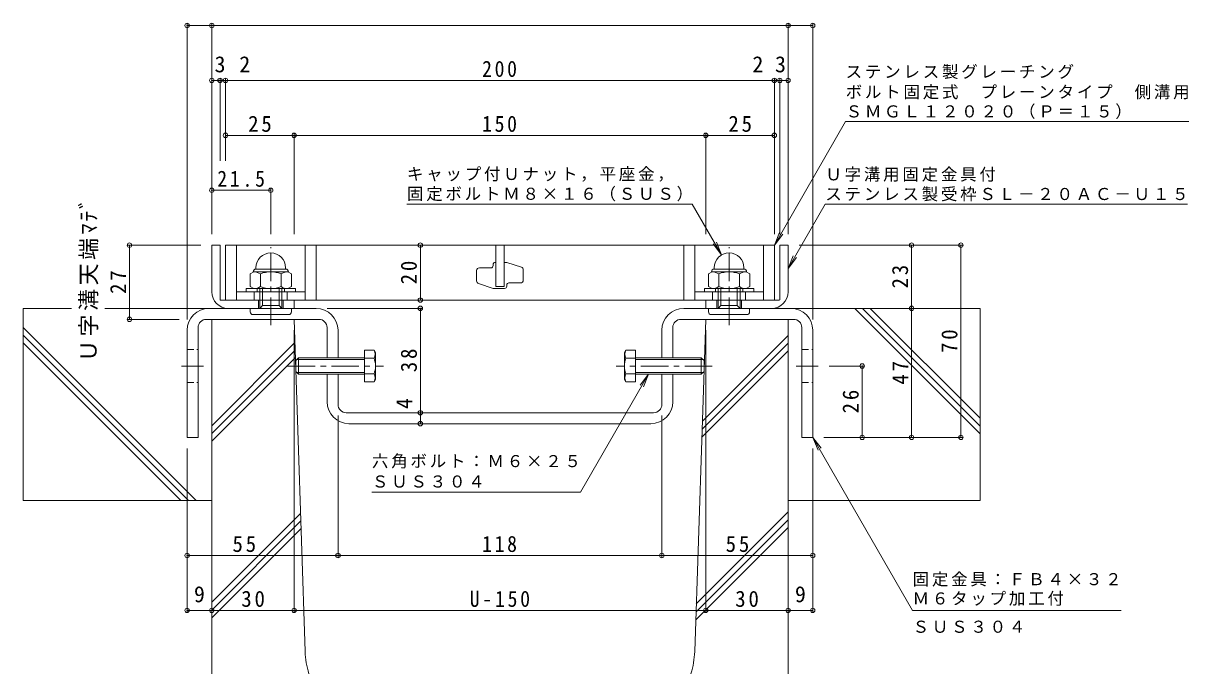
# Model space of a CAD drawing. Units: millimetres at full size. Extents: x -342 to 368, y -392 to 303.
# Drawn here: x -341.9 to 82.8, y -156.3 to 80.5 of the extents above; entities that cross this region are included whole.
import ezdxf
from ezdxf.enums import TextEntityAlignment as Align

# ---------------------------------------------------------------- set-up
doc = ezdxf.new("R2010")
doc.units = ezdxf.units.MM
doc.header["$LTSCALE"] = 2
doc.header["$PDMODE"] = 32
doc.header["$PDSIZE"] = 1.6
doc.linetypes.add('CHAIN1', pattern=[8, 5, -1, 1, -1])
doc.linetypes.add('DASHED1', pattern=[1.8, 1.2, -0.6])
for name, color, linetype, lineweight in [('D-1_躯体', 2, 'Continuous', 9), ('D-2_仕上', 3, 'Continuous', 9), ('D-4_文字', 7, 'Continuous', 9), ('D-5_建具', 7, 'Continuous', 9), ('D-6_間仕切', 6, 'Continuous', 9), ('D-8_ハッチ', 3, 'Continuous', 9), ('D-A_インテリア', 2, 'Continuous', 9), ('D-B_衛生陶器', 2, 'Continuous', 9)]:
    doc.layers.add(name, color=color, linetype=linetype, lineweight=lineweight)
doc.styles.add('ＭＳ ゴシック', font='')
doc.styles.get('ＭＳ ゴシック').set_extended_font_data('MS Gothic')

msp = doc.modelspace()

# ---------------------------------------------------------------- linework, layer by layer
at = {"layer": 'D-1_躯体'}
for p, q in [((-273.179, -0.274), (-273.179, -17.274)), ((-66.179, -20.074), (-66.179, -0.274)), ((-66.179, -0.274), (-63.179, -0.274)), ((-63.179, -0.274), (-63.179, -17.274)), ((-256.179, -23.274), (-256.179, -20.274)), ((-247.179, -23.274), (-247.179, -20.274)), ((-89.179, -23.274), (-89.179, -20.274)), ((-80.179, -23.274), (-80.179, -20.274))]:
    msp.add_line(p, q, dxfattribs=at)
for points in [[(-270.179, -20.074), (-270.179, -0.274), (-273.179, -0.274)], [(-267.179, -23.274), (-243.179, -23.274), (-243.179, -20.274), (-269.979, -20.274)], [(-69.179, -23.274), (-93.179, -23.274), (-93.179, -20.274), (-66.379, -20.274)]]:
    msp.add_lwpolyline(points, dxfattribs=at)
for centre, radius, start, end in [((-267.179, -17.274), 6, 180, 270), ((-269.979, -20.074), 0.2, 180, 270), ((-69.179, -17.274), 6, 270, 0), ((-66.379, -20.074), 0.2, 270, 0)]:
    msp.add_arc(centre, radius, start, end, dxfattribs=at)
at = {"layer": 'D-2_仕上'}
for p, q in [((-268.179, -20.274), (-268.179, -0.274)), ((-264.179, -20.274), (-264.179, -0.274)), ((-239.179, -20.274), (-239.179, -0.274)), ((-235.179, -20.274), (-235.179, -0.274)), ((-169.679, -15.274), (-169.679, -0.274)), ((-166.679, -0.274), (-166.679, -15.274)), ((-101.179, -0.274), (-101.179, -20.274)), ((-97.179, -0.274), (-97.179, -20.274)), ((-72.179, -0.274), (-72.179, -20.274)), ((-170.679, -7.724), (-170.679, -7.324)), ((-169.879, -6.524), (-169.679, -6.524)), ((-166.679, -6.524), (-165.679, -6.524)), ((-165.679, -6.524), (-160.363, -8.296)), ((-176.679, -13.303), (-176.679, -9.524)), ((-175.679, -8.524), (-171.479, -8.524)), ((-159.679, -9.244), (-159.679, -13.024)), ((-169.679, -15.274), (-166.679, -15.274)), ((-165.679, -14.824), (-165.679, -15.224)), ((-160.679, -14.024), (-164.879, -14.024)), ((-68.179, -20.274), (-268.179, -20.274)), ((-239.179, -17.274), (-264.179, -17.274)), ((-257.679, -20.274), (-257.679, -17.274)), ((-245.679, -20.274), (-245.679, -17.274)), ((-72.179, -17.274), (-97.179, -17.274)), ((-90.679, -20.274), (-90.679, -17.274)), ((-78.679, -20.274), (-78.679, -17.274))]:
    msp.add_line(p, q, dxfattribs=at)
for points in [[(-268.179, -0.274), (-68.179, -0.274), (-68.179, -20.274)], [(-166.479, -16.024), (-170.679, -16.024), (-175.995, -14.251)]]:
    msp.add_lwpolyline(points, dxfattribs=at)
for centre, radius, start, end in [((-171.479, -7.724), 0.8, 270, 0), ((-169.879, -7.324), 0.8, 90, 180), ((-160.679, -9.244), 1, 0, 71.56505), ((-175.679, -9.524), 1, 90, 180), ((-175.679, -13.303), 1, 180, 251.56505), ((-166.479, -15.224), 0.8, 270, 0), ((-164.879, -14.824), 0.8, 90, 180), ((-160.679, -13.024), 1, 270, 0)]:
    msp.add_arc(centre, radius, start, end, dxfattribs=at)
at = {"layer": 'D-4_文字'}
for p, q in [((-282.179, 80.326), (-282.179, -27.274)), ((-282.179, 79.726), (-273.179, 79.726)), ((-273.179, 80.326), (-273.179, 3.726)), ((-273.179, 79.726), (-63.179, 79.726)), ((-63.179, 80.326), (-63.179, 3.726)), ((-63.179, 79.726), (-54.179, 79.726)), ((-54.179, 80.326), (-54.179, -27.274)), ((-273.179, 59.726), (-270.179, 59.726)), ((-270.179, 60.326), (-270.179, 30.43)), ((-270.179, 59.726), (-268.179, 59.726)), ((-268.179, 60.326), (-268.179, 30.43)), ((-268.179, 59.726), (-68.179, 59.726)), ((-68.179, 60.326), (-68.179, 3.726)), ((-68.179, 59.726), (-66.179, 59.726)), ((-66.179, 60.326), (-66.179, 3.726)), ((-66.179, 59.726), (-63.179, 59.726)), ((-268.179, 39.726), (-243.179, 39.726)), ((-243.179, 40.326), (-243.179, 3.726)), ((-243.179, 39.726), (-93.179, 39.726)), ((-93.179, 40.326), (-93.179, 3.726)), ((-93.179, 39.726), (-68.179, 39.726)), ((-273.179, 19.726), (-251.679, 19.726)), ((-251.679, 20.326), (-251.679, 3.726)), ((-303.779, -0.274), (-277.179, -0.274)), ((-303.179, -0.274), (-303.179, -27.274)), ((-197.179, -0.274), (-197.179, -20.274)), ((0.421, -0.274), (-59.179, -0.274)), ((-18.179, -23.274), (-18.179, -0.274)), ((-0.179, -70.274), (-0.179, -0.274)), ((-196.579, -23.274), (-231.179, -23.274)), ((-197.179, -23.274), (-197.179, -61.274)), ((-18.179, -70.274), (-18.179, -23.274)), ((-303.779, -27.274), (-285.107, -27.274)), ((-243.179, -133.874), (-243.179, -31.274)), ((-93.179, -133.874), (-93.179, -31.274)), ((-35.579, -44.274), (-48.179, -44.274)), ((-36.179, -70.274), (-36.179, -44.274)), ((-227.179, -113.874), (-227.179, -62.274)), ((-197.179, -61.274), (-197.179, -65.274)), ((-109.179, -113.874), (-109.179, -62.274)), ((0.421, -70.274), (-50.179, -70.274)), ((-282.179, -133.874), (-282.179, -74.274)), ((-54.179, -133.874), (-54.179, -74.274)), ((-282.179, -113.274), (-227.179, -113.274)), ((-227.179, -113.274), (-109.179, -113.274)), ((-109.179, -113.274), (-54.179, -113.274)), ((-282.179, -133.274), (-273.179, -133.274)), ((-273.179, -133.274), (-243.179, -133.274)), ((-243.179, -133.274), (-93.179, -133.274)), ((-93.179, -133.274), (-63.179, -133.274)), ((-63.179, -133.274), (-54.179, -133.274))]:
    msp.add_line(p, q, dxfattribs=at)
for p in [(-282.179, 79.726), (-273.179, 79.726), (-63.179, 79.726), (-54.179, 79.726), (-273.179, 59.726), (-270.179, 59.726), (-268.179, 59.726), (-68.179, 59.726), (-66.179, 59.726), (-63.179, 59.726), (-268.179, 39.726), (-243.179, 39.726), (-93.179, 39.726), (-68.179, 39.726), (-273.179, 19.726), (-251.679, 19.726), (-303.179, -0.274), (-197.179, -0.274), (-18.179, -0.274), (-0.179, -0.274), (-197.179, -20.274), (-197.179, -23.274), (-18.179, -23.274), (-303.179, -27.274), (-36.179, -44.274), (-197.179, -61.274), (-197.179, -65.274), (-36.179, -70.274), (-18.179, -70.274), (-0.179, -70.274), (-282.179, -113.274), (-227.179, -113.274), (-109.179, -113.274), (-54.179, -113.274), (-282.179, -133.274), (-273.179, -133.274), (-243.179, -133.274), (-93.179, -133.274), (-63.179, -133.274), (-54.179, -133.274)]:
    msp.add_point(p, dxfattribs=at)
at = {"layer": 'D-5_建具'}
for p, q in [((-42.198, 44.726), (82.806, 44.726)), ((-202.073, 14.726), (-98.073, 14.726)), ((-98.073, 14.726), (-87.379, -3.797)), ((-49.611, 14.726), (-63.179, -8.774)), ((-49.611, 14.726), (82.393, 14.726)), ((-87.379, -3.797), (-90.423, 0.17)), ((-87.379, -3.797), (-89.292, 0.822)), ((-68.179, -0.274), (-65.135, 3.693)), ((-63.179, -8.774), (-61.265, -4.154)), ((-63.179, -8.774), (-60.135, -4.807)), ((-113.996, -47.274), (-138.822, -90.274)), ((-113.996, -47.274), (-117.039, -51.24)), ((-113.996, -47.274), (-115.909, -51.893)), ((-54.179, -70.274), (-52.265, -74.893)), ((-214.822, -90.274), (-138.822, -90.274)), ((58.194, -133.274), (-17.806, -133.274))]:
    msp.add_line(p, q, dxfattribs=at)
for points in [[(-42.198, 44.726), (-68.179, -0.274), (-66.265, 4.346)], [(-17.806, -133.274), (-54.179, -70.274), (-51.135, -74.24)]]:
    msp.add_lwpolyline(points, dxfattribs=at)
at = {"layer": 'D-6_間仕切'}
for p, q in [((-341.859, -23.274), (-341.859, -93.274)), ((-324.287, -23.274), (-341.859, -23.274)), ((-274.179, -23.274), (-312.182, -23.274)), ((-62.179, -23.274), (6.821, -23.274)), ((6.821, -68.956), (-38.862, -23.274)), ((6.821, -66.128), (-36.033, -23.274)), ((6.821, -63.3), (-33.205, -23.274)), ((6.821, -23.274), (6.821, -93.274)), ((-243.179, -27.274), (-273.179, -27.274)), ((-273.179, -27.274), (-273.179, -156.317)), ((-239.146, -148.273), (-243.179, -27.274)), ((-97.212, -148.273), (-93.179, -27.274)), ((-63.179, -27.274), (-93.179, -27.274)), ((-63.179, -27.274), (-63.179, -156.317)), ((-278.816, -93.274), (-341.859, -30.231)), ((-281.645, -93.274), (-341.859, -33.06)), ((-94.415, -64.352), (-63.179, -33.116)), ((-284.473, -93.274), (-341.859, -35.888)), ((-273.179, -66.011), (-242.897, -35.729)), ((-94.512, -67.278), (-63.179, -35.945)), ((-273.179, -68.839), (-242.806, -38.466)), ((-273.179, -71.668), (-242.715, -41.204)), ((-94.61, -70.204), (-63.179, -38.773)), ((-273.179, -93.274), (-341.859, -93.274)), ((-63.179, -93.274), (6.821, -93.274)), ((-96.632, -130.863), (-63.179, -97.41)), ((-273.179, -130.304), (-240.823, -97.949)), ((-273.179, -133.133), (-240.732, -100.686)), ((-96.729, -133.789), (-63.179, -100.238)), ((-273.179, -135.961), (-240.641, -103.423)), ((-96.827, -136.714), (-63.179, -103.066))]:
    msp.add_line(p, q, dxfattribs=at)
for centre, start, end in [((-209.162, -147.274), 181.90907, 197.54433), ((-127.196, -147.274), 342.45566, 358.09091)]:
    msp.add_arc(centre, 30, start, end, dxfattribs=at)
at = {"layer": 'D-8_ハッチ'}
for p, q in [((-235.179, -23.274), (-274.179, -23.274)), ((-62.179, -23.274), (-101.179, -23.274)), ((-275.179, -27.274), (-234.179, -27.274)), ((-102.179, -27.274), (-61.179, -27.274)), ((-231.179, -30.274), (-231.179, -41.274)), ((-227.179, -41.274), (-227.179, -31.274)), ((-109.179, -31.274), (-109.179, -41.274)), ((-105.179, -41.274), (-105.179, -30.274)), ((-58.179, -30.274), (-58.179, -70.274)), ((-54.179, -70.274), (-54.179, -31.274)), ((-231.179, -47.274), (-231.179, -57.274)), ((-227.179, -58.274), (-227.179, -47.274)), ((-109.179, -47.274), (-109.179, -58.274)), ((-105.179, -57.274), (-105.179, -47.274)), ((-112.179, -61.274), (-224.179, -61.274)), ((-223.179, -65.274), (-113.179, -65.274)), ((-58.179, -70.274), (-54.179, -70.274))]:
    msp.add_line(p, q, dxfattribs=at)
at = {"layer": 'D-8_ハッチ', "linetype": 'DASHED1'}
for p, q in [((-282.179, -38.274), (-278.179, -38.274)), ((-58.179, -38.274), (-54.179, -38.274)), ((-282.179, -50.274), (-278.179, -50.274)), ((-58.179, -50.274), (-54.179, -50.274))]:
    msp.add_line(p, q, dxfattribs=at)
at = {"layer": 'D-8_ハッチ', "color": 7, "linetype": 'CHAIN1'}
for p, q in [((-284.179, -44.274), (-276.179, -44.274)), ((-60.179, -44.274), (-52.179, -44.274))]:
    msp.add_line(p, q, dxfattribs=at)
at = {"layer": 'D-8_ハッチ'}
msp.add_lwpolyline([(-282.179, -31.274), (-282.179, -70.274), (-278.179, -70.274), (-278.179, -30.274)], dxfattribs=at)
for centre, radius, start, end in [((-274.179, -31.274), 8, 90, 180), ((-235.179, -31.274), 8, 0, 90), ((-101.179, -31.274), 8, 90, 180), ((-62.179, -31.274), 8, 0, 90), ((-275.179, -30.274), 3, 90, 180), ((-234.179, -30.274), 3, 0, 90), ((-102.179, -30.274), 3, 90, 180), ((-61.179, -30.274), 3, 0, 90), ((-223.179, -57.274), 8, 180, 270), ((-224.179, -58.274), 3, 180, 270), ((-113.179, -57.274), 8, 270, 0), ((-112.179, -58.274), 3, 270, 0)]:
    msp.add_arc(centre, radius, start, end, dxfattribs=at)
at = {"layer": 'D-A_インテリア'}
for p, q in [((-241.546, -41.274), (-242.546, -42.274)), ((-242.546, -42.274), (-242.546, -46.274)), ((-217.546, -41.874), (-242.146, -41.874)), ((-241.546, -41.274), (-241.546, -47.274)), ((-217.546, -41.274), (-241.546, -41.274)), ((-217.546, -38.5), (-214.05, -38.5)), ((-217.546, -38.5), (-217.546, -50.047)), ((-217.546, -41.387), (-214.05, -41.387)), ((-214.05, -38.5), (-213.546, -39.374)), ((-213.546, -39.374), (-213.546, -49.174)), ((-122.308, -38.5), (-122.812, -39.374)), ((-122.812, -39.374), (-122.812, -49.174)), ((-118.812, -38.5), (-122.308, -38.5)), ((-118.812, -41.387), (-122.308, -41.387)), ((-118.812, -38.5), (-118.812, -50.047)), ((-118.812, -41.274), (-94.812, -41.274)), ((-118.812, -41.874), (-94.212, -41.874)), ((-94.812, -41.274), (-93.812, -42.274)), ((-94.812, -41.274), (-94.812, -47.274)), ((-93.812, -42.274), (-93.812, -46.274)), ((-241.546, -47.274), (-242.546, -46.274)), ((-217.546, -46.674), (-242.146, -46.674)), ((-118.812, -46.674), (-94.212, -46.674)), ((-94.812, -47.274), (-93.812, -46.274)), ((-217.546, -47.274), (-241.546, -47.274)), ((-217.546, -47.16), (-214.05, -47.16)), ((-217.546, -50.047), (-214.05, -50.047)), ((-214.05, -50.047), (-213.546, -49.174)), ((-122.308, -50.047), (-122.812, -49.174)), ((-118.812, -47.16), (-122.308, -47.16)), ((-118.812, -50.047), (-122.308, -50.047)), ((-118.812, -47.274), (-94.812, -47.274))]:
    msp.add_line(p, q, dxfattribs=at)
at = {"layer": 'D-A_インテリア', "color": 7, "linetype": 'CHAIN1'}
for p, q in [((-245.546, -44.274), (-210.546, -44.274)), ((-90.812, -44.274), (-125.812, -44.274))]:
    msp.add_line(p, q, dxfattribs=at)
at = {"layer": 'D-A_インテリア'}
for centre, radius, start, end in [((-216.55, -39.943), 2.887, 330.00001, 29.99999), ((-222.06, -44.274), 8.514, 340.18087, 19.81913), ((-114.298, -44.274), 8.514, 160.18087, 199.81913), ((-119.808, -39.943), 2.887, 150.00001, 209.99999), ((-216.55, -48.604), 2.887, 330.00001, 29.99999), ((-119.808, -48.604), 2.887, 150.00001, 209.99999)]:
    msp.add_arc(centre, radius, start, end, dxfattribs=at)
at = {"layer": 'D-B_衛生陶器', "color": 7, "linetype": 'CHAIN1'}
for p, q in [((-251.679, -29.355), (-251.679, -0.947)), ((-84.679, -29.355), (-84.679, -0.947))]:
    msp.add_line(p, q, dxfattribs=at)
at = {"layer": 'D-B_衛生陶器'}
for p, q in [((-257.079, -8.974), (-257.079, -8.474)), ((-246.279, -8.974), (-246.279, -8.474)), ((-90.079, -8.974), (-90.079, -8.474)), ((-79.279, -8.974), (-79.279, -8.474)), ((-257.881, -9.974), (-259.184, -10.726)), ((-259.184, -10.726), (-259.184, -15.321)), ((-258.079, -9.974), (-258.079, -10.088)), ((-245.477, -9.974), (-257.881, -9.974)), ((-246.279, -8.974), (-257.079, -8.974)), ((-255.432, -10.726), (-255.432, -15.321)), ((-247.926, -10.726), (-247.926, -15.321)), ((-245.477, -9.974), (-244.173, -10.726)), ((-245.279, -9.974), (-245.279, -10.088)), ((-244.173, -10.726), (-244.173, -15.321)), ((-90.881, -9.974), (-92.184, -10.726)), ((-92.184, -10.726), (-92.184, -15.321)), ((-91.079, -9.974), (-91.079, -10.088)), ((-78.477, -9.974), (-90.881, -9.974)), ((-79.279, -8.974), (-90.079, -8.974)), ((-88.432, -10.726), (-88.432, -15.321)), ((-80.926, -10.726), (-80.926, -15.321)), ((-78.477, -9.974), (-77.173, -10.726)), ((-78.279, -9.974), (-78.279, -10.088)), ((-77.173, -10.726), (-77.173, -15.321)), ((-260.679, -16.074), (-242.679, -16.074)), ((-257.881, -16.074), (-259.184, -15.321)), ((-256.679, -16.074), (-256.679, -17.274)), ((-255.679, -23.274), (-255.679, -16.074)), ((-254.679, -22.274), (-254.679, -16.074)), ((-248.679, -22.274), (-248.679, -16.074)), ((-247.679, -23.274), (-247.679, -16.074)), ((-246.679, -16.074), (-246.679, -17.274)), ((-245.477, -16.074), (-244.173, -15.321)), ((-93.679, -16.074), (-75.679, -16.074)), ((-90.881, -16.074), (-92.184, -15.321)), ((-89.679, -16.074), (-89.679, -17.274)), ((-88.679, -23.274), (-88.679, -16.074)), ((-87.679, -22.274), (-87.679, -16.074)), ((-81.679, -22.274), (-81.679, -16.074)), ((-80.679, -23.274), (-80.679, -16.074)), ((-79.679, -16.074), (-79.679, -17.274)), ((-78.477, -16.074), (-77.173, -15.321)), ((-259.179, -24.574), (-259.179, -23.274)), ((-255.679, -23.274), (-254.679, -22.274)), ((-254.679, -22.274), (-248.679, -22.274)), ((-247.679, -23.274), (-248.679, -22.274)), ((-244.179, -24.574), (-244.179, -23.274)), ((-92.179, -24.574), (-92.179, -23.274)), ((-88.679, -23.274), (-87.679, -22.274)), ((-87.679, -22.274), (-81.679, -22.274)), ((-80.679, -23.274), (-81.679, -22.274)), ((-77.179, -24.574), (-77.179, -23.274)), ((-258.179, -25.574), (-245.179, -25.574)), ((-91.179, -25.574), (-78.179, -25.574))]:
    msp.add_line(p, q, dxfattribs=at)
for points in [[(-242.679, -16.074), (-242.679, -17.274), (-260.679, -17.274), (-260.679, -16.074)], [(-75.679, -16.074), (-75.679, -17.274), (-93.679, -17.274), (-93.679, -16.074)]]:
    msp.add_lwpolyline(points, dxfattribs=at)
for centre, radius, start, end in [((-251.679, -8.474), 5.4, 0, 180), ((-84.679, -8.474), 5.4, 0, 180), ((-257.079, -9.974), 1, 90, 180), ((-257.881, -14.337), 4.363, 55.84651, 90.00017), ((-251.679, -19.708), 9.734, 67.32404, 112.67596), ((-245.477, -14.337), 4.363, 89.99983, 124.15349), ((-246.279, -9.974), 1, 0, 90), ((-90.079, -9.974), 1, 90, 180), ((-90.881, -14.337), 4.363, 55.84651, 90.00017), ((-84.679, -19.708), 9.734, 67.32404, 112.67596), ((-78.477, -14.337), 4.363, 89.99983, 124.15349), ((-79.279, -9.974), 1, 0, 90), ((-257.881, -11.711), 4.363, 269.99983, 304.15349), ((-251.679, -6.339), 9.734, 247.32404, 292.67596), ((-245.477, -11.711), 4.363, 235.84651, 270.00017), ((-90.881, -11.711), 4.363, 269.99983, 304.15349), ((-84.679, -6.339), 9.734, 247.32404, 292.67596), ((-78.477, -11.711), 4.363, 235.84651, 270.00017), ((-258.179, -24.574), 1, 180, 270), ((-245.179, -24.574), 1, 270, 0), ((-91.179, -24.574), 1, 180, 270), ((-78.179, -24.574), 1, 270, 0)]:
    msp.add_arc(centre, radius, start, end, dxfattribs=at)

# ---------------------------------------------------------------- texts
at = {"layer": 'D-4_文字', "color": 2, "style": 'ＭＳ ゴシック'}
for s, p in [('3', (-272.158, 60.926)), ('2', (-263.146, 60.926)), ('2', (-76.177, 60.926)), ('3', (-67.944, 60.926)), ('9', (-279.679, -132.074)), ('9', (-60.679, -132.074))]:
    msp.add_text(s, height=5.865, dxfattribs=at).set_placement(p, align=Align.BOTTOM_LEFT)
msp.add_text('4', height=5.865, rotation=90, dxfattribs=at).set_placement((-198.379, -59.923), align=Align.BOTTOM_LEFT)
at = {"layer": 'D-4_文字', "color": 2, "char_height": 5.865, "attachment_point": 7, "style": 'ＭＳ ゴシック'}
for s, insert in [('\\T1.27;\\W0.9;200', (-174.679, 60.926)), ('\\T1.27;\\W0.95;25', (-259.929, 40.926)), ('\\T1.27;\\W0.9;150', (-174.679, 40.926)), ('\\T1.27;\\W0.95;25', (-84.929, 40.926)), ('\\T1.28;\\W0.9;21.5', (-271.179, 20.926)), ('\\T1.27;\\W0.95;55', (-265.632, -112.074)), ('\\T1.27;\\W0.9;118', (-174.679, -112.074)), ('\\T1.27;\\W0.95;55', (-85.929, -112.074)), ('\\T1.27;\\W0.95;30', (-262.429, -132.074)), ('\\T1.28;\\W0.9;U-150', (-179.179, -132.074)), ('\\T1.27;\\W0.95;30', (-82.429, -132.074))]:
    msp.add_mtext(s, dxfattribs=dict(at, insert=insert))
at = {"layer": 'D-4_文字', "color": 2, "char_height": 5.865, "attachment_point": 7, "rotation": 90, "style": 'ＭＳ ゴシック'}
for s, insert in [('\\T1.16;Ｕ字溝天端ﾏﾃﾞ', (-314.503, -42.774)), ('\\T1.27;\\W0.95;20', (-198.379, -14.524)), ('\\T1.27;\\W0.95;23', (-19.379, -16.024)), ('\\T1.27;\\W0.95;27', (-304.379, -18.024)), ('\\T1.27;\\W0.95;70', (-1.379, -39.524)), ('\\T1.27;\\W0.95;38', (-198.379, -46.524)), ('\\T1.27;\\W0.95;47', (-19.379, -51.024)), ('\\T1.27;\\W0.95;26', (-37.379, -61.524))]:
    msp.add_mtext(s, dxfattribs=dict(at, insert=insert))
at = {"layer": 'D-5_建具', "char_height": 4.399, "attachment_point": 7, "style": 'ＭＳ ゴシック'}
for s, insert in [('\\T1.17;ステンレス製グレーチング', (-42.194, 60.225)), ('\\T1.17;ボルト固定式\u3000プレーンタイプ\u3000側溝用', (-42.194, 52.828)), ('\\T1.17;ＳＭＧＬ１２０２０（Ｐ＝１５）', (-42.194, 45.678)), ('\\T1.17;キャップ付Ｕナット，平座金，', (-202.073, 22.828)), ('\\T1.17;Ｕ字溝用固定金具付', (-49.607, 22.828)), ('\\T1.17;固定ボルトＭ８×１６（ＳＵＳ）', (-202.073, 15.678)), ('\\T1.17;ステンレス製受枠ＳＬ－２０ＡＣ－Ｕ１５', (-49.607, 15.678)), ('\\T1.17;六角ボルト：Ｍ６×２５', (-214.822, -81.607)), ('\\T1.17;ＳＵＳ３０４', (-214.822, -88.607)), ('\\T1.17;固定金具：ＦＢ４×３２', (-17.806, -124.607)), ('\\T1.17;Ｍ６タップ加工付', (-17.806, -131.607)), ('\\T1.17;ＳＵＳ３０４', (-17.806, -141.494))]:
    msp.add_mtext(s, dxfattribs=dict(at, insert=insert))

doc.saveas('drawing.dxf')
